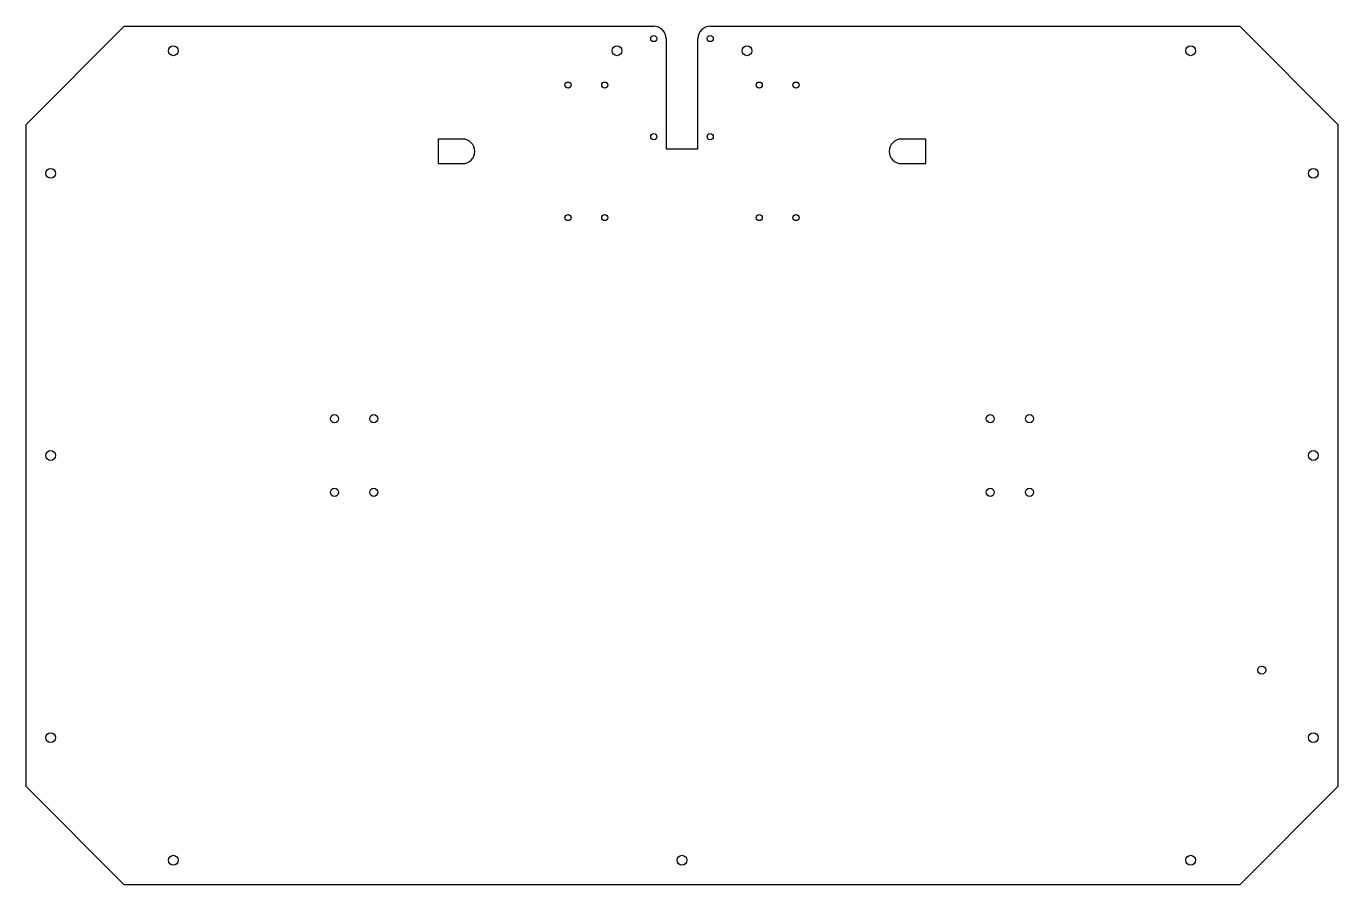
# Model space of a CAD drawing. Extents: x -10 to 525, y 203 to 553.
import ezdxf

# ---------------------------------------------------------------- set-up
doc = ezdxf.new("R2010")
doc.units = 0
doc.layers.get('0').update_dxf_attribs({"linetype": 'continuous'})

# ---------------------------------------------------------------- blocks, each defined once
blk = doc.blocks.new('CUT133')
at = {"color": 0}
for p, q in [((-10, 512.5), (30, 552.5)), ((30, 552.5), (246, 552.5)), ((269, 552.5), (485, 552.5)), ((485, 552.5), (525, 512.5)), ((251, 547.5), (251, 502.5)), ((264, 502.5), (264, 547.5)), ((-10, 242.5), (-10, 512.5)), ((525, 512.5), (525, 242.5)), ((168, 506.5), (158, 506.5)), ((158, 506.5), (158, 496.5)), ((357, 506.5), (347, 506.5)), ((357, 496.5), (357, 506.5)), ((251, 502.5), (264, 502.5)), ((158, 496.5), (168, 496.5)), ((347, 496.5), (357, 496.5)), ((30, 202.5), (-10, 242.5)), ((525, 242.5), (485, 202.5)), ((485, 202.5), (30, 202.5))]:
    blk.add_line(p, q, dxfattribs=at)
for centre, radius in [((246, 547.5), 1.25), ((269, 547.5), 1.25), ((50, 542.5), 2), ((231, 542.5), 2), ((284, 542.5), 2), ((465, 542.5), 2), ((211, 528.5), 1.25), ((226, 528.5), 1.25), ((289, 528.5), 1.25), ((304, 528.5), 1.25), ((246, 507.5), 1.25), ((269, 507.5), 1.25), ((0, 492.5), 2), ((515, 492.5), 2), ((211, 474.5), 1.25), ((226, 474.5), 1.25), ((289, 474.5), 1.25), ((304, 474.5), 1.25), ((115.75, 392.5), 1.65), ((131.75, 392.5), 1.65), ((383.25, 392.5), 1.65), ((399.25, 392.5), 1.65), ((0, 377.5), 2), ((515, 377.5), 2), ((115.75, 362.5), 1.65), ((131.75, 362.5), 1.65), ((383.25, 362.5), 1.65), ((399.25, 362.5), 1.65), ((494, 290), 1.65), ((0, 262.5), 2), ((515, 262.5), 2), ((50, 212.5), 2), ((257.5, 212.5), 2), ((465, 212.5), 2)]:
    blk.add_circle(centre, radius, dxfattribs=at)
for centre, start, end in [((246, 547.5), 0, 90), ((269, 547.5), 90, -180), ((168, 501.5), -90, 90), ((347, 501.5), 90, -90)]:
    blk.add_arc(centre, 5, start, end, dxfattribs=at)

msp = doc.modelspace()

# ---------------------------------------------------------------- block references
at = {"color": 0}
msp.add_blockref('CUT133', (0, 0), dxfattribs=at)

doc.saveas('drawing.dxf')
